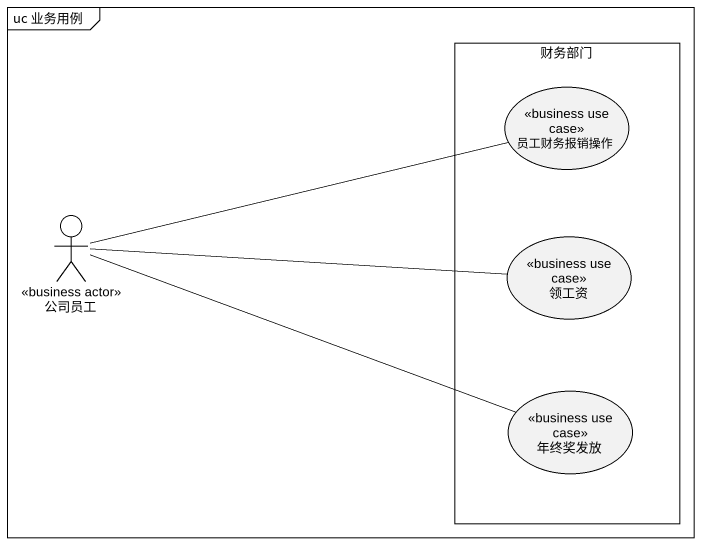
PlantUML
@startuml
mainframe uc 业务用例
rectangle 财务部门 {
  usecase 员工财务报销操作 <<business use case>>
  usecase 领工资 <<business use case>>
  usecase 年终奖发放 <<business use case>>
}
actor 公司员工 <<business actor>>
公司员工 -right- 员工财务报销操作
公司员工 -right- 领工资
公司员工 -right- 年终奖发放
@enduml
